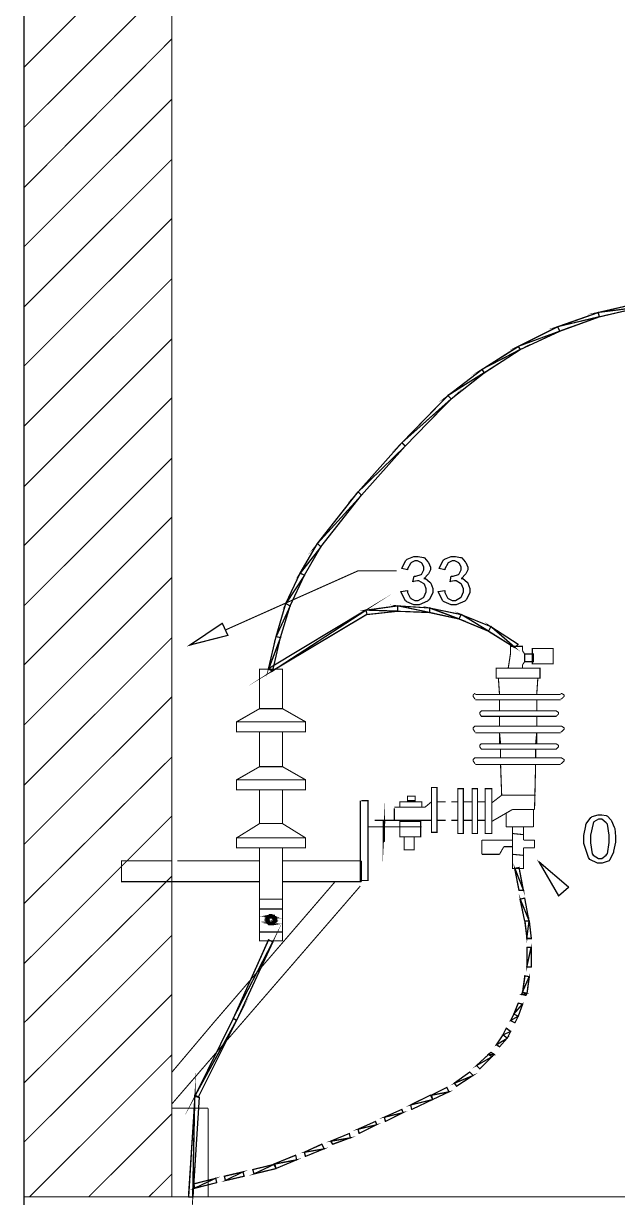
# Model space of a CAD drawing. Header units: metres. Extents: x -593 to 248, y 430 to 1024.
# Drawn here: x -287 to -264, y 898.74 to 944.21 of the extents above; entities that cross this region are included whole.
import ezdxf

# ---------------------------------------------------------------- set-up
doc = ezdxf.new("R2010")
doc.units = ezdxf.units.M
doc.header["$MEASUREMENT"] = 0
for name, color, linetype in [('C00-00-00-BLACK', 7, 'Continuous'), ('C00-7E-FF', 150, 'Continuous'), ('C00-FF-00', 3, 'Continuous'), ('CFF-00-00', 1, 'Continuous'), ('CFF-7E-00', 30, 'Continuous')]:
    doc.layers.add(name, color=color, linetype=linetype)

msp = doc.modelspace()

# ---------------------------------------------------------------- linework, layer by layer
at = {"layer": 'C00-00-00-BLACK', "const_width": 0.0423}
for points in [[(-286.981, 897.116), (-286.981, 967.479)], [(-281.255, 898.77), (-281.255, 967.479)], [(-286.981, 942.513), (-281.255, 948.236)], [(-286.981, 940.181), (-281.255, 945.905)], [(-286.981, 937.851), (-281.255, 943.617)], [(-286.981, 935.562), (-281.255, 941.285)], [(-286.981, 933.232), (-281.255, 938.952)], [(-286.981, 930.94), (-281.255, 936.664)], [(-286.981, 928.609), (-281.255, 934.332)], [(-286.981, 926.278), (-281.255, 932.002)], [(-286.981, 923.99), (-281.255, 929.713)], [(-286.981, 921.658), (-281.255, 927.381)], [(-286.981, 919.37), (-281.255, 925.093)], [(-286.981, 917.039), (-281.255, 922.759)], [(-286.981, 914.706), (-281.255, 920.429)], [(-268.15, 919.793), (-268.236, 919.244)], [(-267.685, 919.92), (-267.685, 920.09), (-268.15, 920.09), (-268.15, 919.793)], [(-267.598, 919.793), (-267.685, 919.92)], [(-268.15, 919.244), (-267.685, 919.244), (-267.685, 919.37)], [(-267.598, 919.497), (-267.685, 919.37)], [(-268.573, 918.224), (-268.616, 918.859)], [(-267.132, 918.224), (-267.089, 918.859)], [(-286.981, 912.417), (-281.255, 918.14)], [(-269.508, 918.267), (-269.53, 918.267), (-269.593, 918.205), (-269.593, 918.183), (-269.593, 918.151), (-269.53, 918.055), (-269.508, 918.055)], [(-266.201, 918.224), (-269.508, 918.224)], [(-269.508, 918.013), (-266.201, 918.013)], [(-268.573, 917.59), (-268.573, 918.013)], [(-267.132, 917.59), (-267.132, 918.013)], [(-266.201, 918.055), (-266.169, 918.055), (-266.071, 918.151), (-266.071, 918.183), (-266.071, 918.205), (-266.169, 918.267), (-266.201, 918.267)], [(-278.753, 917.165), (-277.864, 917.674)], [(-276.973, 917.674), (-276.081, 917.165)], [(-269.254, 917.59), (-269.276, 917.59), (-269.338, 917.527), (-269.338, 917.505), (-269.338, 917.473), (-269.276, 917.378), (-269.254, 917.378)], [(-266.413, 917.59), (-269.254, 917.59)], [(-266.413, 917.378), (-266.381, 917.378), (-266.286, 917.473), (-266.286, 917.505), (-266.286, 917.527), (-266.381, 917.59), (-266.413, 917.59)], [(-269.254, 917.378), (-266.413, 917.378)], [(-268.573, 916.996), (-268.573, 917.378)], [(-267.132, 916.996), (-267.132, 917.378)], [(-277.864, 916.782), (-277.864, 915.428), (-276.973, 915.428), (-276.973, 916.782)], [(-269.508, 916.996), (-269.53, 916.996), (-269.593, 916.934), (-269.593, 916.912), (-269.593, 916.88), (-269.53, 916.782), (-269.508, 916.782)], [(-266.201, 916.996), (-269.508, 916.996)], [(-269.508, 916.74), (-266.201, 916.74)], [(-268.573, 916.317), (-268.573, 916.74)], [(-268.532, 916.317), (-268.573, 916.74)], [(-267.175, 916.317), (-267.132, 916.74)], [(-267.132, 916.317), (-267.132, 916.74)], [(-266.201, 916.782), (-266.169, 916.782), (-266.071, 916.88), (-266.071, 916.912), (-266.071, 916.934), (-266.169, 916.996), (-266.201, 916.996)], [(-269.254, 916.317), (-269.276, 916.317), (-269.338, 916.255), (-269.338, 916.233), (-269.338, 916.201), (-269.276, 916.104), (-269.254, 916.104)], [(-266.413, 916.317), (-269.254, 916.317)], [(-269.254, 916.104), (-266.413, 916.104)], [(-268.532, 915.767), (-268.532, 916.104)], [(-267.175, 915.767), (-267.175, 916.104)], [(-266.413, 916.104), (-266.381, 916.104), (-266.286, 916.201), (-266.286, 916.233), (-266.286, 916.255), (-266.381, 916.317), (-266.413, 916.317)], [(-286.981, 910.128), (-281.255, 915.808)], [(-269.508, 915.767), (-269.53, 915.767), (-269.593, 915.704), (-269.593, 915.681), (-269.593, 915.65), (-269.53, 915.555), (-269.508, 915.555)], [(-266.201, 915.767), (-269.508, 915.767)], [(-266.201, 915.555), (-266.169, 915.555), (-266.071, 915.65), (-266.071, 915.681), (-266.071, 915.704), (-266.169, 915.767), (-266.201, 915.767)], [(-278.753, 914.919), (-277.864, 915.428)], [(-276.973, 915.428), (-276.081, 914.919)], [(-269.508, 915.512), (-266.201, 915.512)], [(-268.489, 914.324), (-268.532, 915.512)], [(-267.217, 913.774), (-267.175, 915.512)], [(-277.864, 914.536), (-277.864, 913.224), (-276.973, 913.224), (-276.973, 914.536)], [(-268.871, 914.028), (-268.489, 914.324)], [(-268.489, 914.324), (-267.175, 914.324)], [(-273.919, 914.113), (-273.665, 914.113), (-273.665, 911.019), (-273.962, 911.019), (-273.962, 914.113)], [(-272.645, 913.858), (-271.458, 913.858)], [(-271.458, 913.858), (-271.204, 914.071)], [(-270.992, 914.071), (-270.654, 914.071)], [(-270.439, 914.071), (-270.185, 914.071)], [(-269.973, 914.071), (-269.634, 914.071)], [(-269.423, 914.071), (-269.127, 914.071)], [(-286.981, 907.798), (-281.255, 913.521)], [(-272.645, 913.817), (-272.645, 913.351)], [(-268.871, 913.309), (-268.066, 913.774)], [(-268.32, 913.648), (-268.32, 913.096)], [(-268.066, 913.774), (-267.217, 913.774)], [(-267.259, 913.096), (-267.259, 913.774)], [(-278.753, 912.67), (-277.864, 913.224)], [(-276.973, 913.224), (-276.081, 912.67)], [(-271.584, 913.096), (-273.665, 913.096)], [(-271.204, 913.351), (-273.41, 913.351)], [(-273.07, 913.351), (-273.027, 913.351)], [(-270.992, 913.351), (-270.654, 913.351)], [(-270.439, 913.351), (-270.185, 913.351)], [(-269.973, 913.351), (-269.634, 913.351)], [(-269.423, 913.351), (-269.127, 913.351)], [(-268.32, 913.096), (-267.259, 913.096)], [(-267.643, 912.586), (-267.643, 913.096), (-268.066, 913.096), (-268.066, 911.485), (-267.643, 911.485), (-267.643, 912.29)], [(-273.07, 912.544), (-273.027, 912.544)], [(-269.254, 912.331), (-269.254, 912.586)], [(-269.254, 912.586), (-268.066, 912.586)], [(-268.066, 912.84), (-267.643, 912.797)], [(-267.643, 912.586), (-267.217, 912.586)], [(-267.217, 912.586), (-267.217, 912.29)], [(-277.864, 912.29), (-277.864, 908.686), (-276.973, 908.686), (-276.973, 912.29)], [(-269.254, 912.331), (-269.254, 912.035)], [(-269.254, 912.035), (-268.573, 912.035)], [(-268.573, 912.035), (-268.405, 912.331)], [(-268.405, 912.331), (-268.066, 912.331)], [(-268.066, 912.035), (-267.643, 911.994)], [(-267.217, 912.29), (-267.643, 912.29)], [(-281.255, 911.782), (-283.205, 911.782), (-283.205, 910.977), (-279.645, 910.977)], [(-277.864, 911.782), (-281.043, 911.782)], [(-276.973, 911.782), (-273.919, 911.782)], [(-273.919, 911.782), (-273.919, 910.977)], [(-286.981, 905.509), (-281.255, 911.189)], [(-274.937, 910.977), (-279.645, 905.509)], [(-279.645, 910.977), (-277.864, 910.977)], [(-273.962, 910.806), (-279.645, 904.235)], [(-273.962, 910.806), (-279.645, 904.235)], [(-276.973, 910.977), (-273.919, 910.977)], [(-277.864, 910.298), (-276.973, 910.298)], [(-277.864, 909.917), (-276.973, 909.917)], [(-286.981, 903.177), (-281.255, 908.9)], [(-277.864, 909.027), (-276.973, 909.027)], [(-286.981, 900.888), (-281.255, 906.61)], [(-279.645, 905.509), (-281.255, 903.6)], [(-286.769, 898.77), (-281.255, 904.278)], [(-279.645, 904.235), (-281.255, 902.371)], [(-279.645, 904.235), (-281.255, 902.371)], [(-281.255, 902.201), (-279.855, 902.201)], [(-279.855, 902.201), (-279.855, 898.77)], [(-284.479, 898.77), (-281.255, 901.989)], [(-282.147, 898.77), (-281.255, 899.659)], [(-286.981, 898.77), (-211.446, 898.77)], [(-279.855, 898.77), (-281.255, 898.77)]]:
    msp.add_lwpolyline(points, dxfattribs=at)
for points in [[(-267.259, 919.793), (-267.598, 919.793), (-267.598, 919.497), (-267.259, 919.497), (-267.259, 919.793)], [(-266.496, 919.412), (-267.302, 919.412), (-267.302, 920.004), (-266.496, 920.004), (-266.496, 919.412)], [(-276.973, 917.674), (-276.973, 919.201), (-277.864, 919.201), (-277.864, 917.674), (-276.973, 917.674)], [(-268.701, 918.859), (-267.005, 918.859), (-267.005, 919.244), (-268.701, 919.244), (-268.701, 918.859)], [(-278.753, 916.782), (-276.081, 916.782), (-276.081, 917.165), (-278.753, 917.165), (-278.753, 916.782)], [(-278.753, 914.919), (-278.753, 914.536), (-276.081, 914.536), (-276.081, 914.919), (-278.753, 914.919)], [(-270.992, 914.62), (-271.204, 914.62), (-271.204, 912.885), (-270.992, 912.885), (-270.992, 914.62)], [(-269.973, 914.579), (-270.185, 914.579), (-270.185, 912.84), (-269.973, 912.84), (-269.973, 914.579)], [(-269.423, 914.579), (-269.634, 914.579), (-269.634, 912.84), (-269.423, 912.84), (-269.423, 914.579)], [(-268.871, 914.579), (-269.127, 914.579), (-269.127, 912.84), (-268.871, 912.84), (-268.871, 914.579)], [(-273.027, 913.351), (-273.07, 912.544), (-273.027, 912.544), (-273.027, 913.351)], [(-272.434, 913.858), (-271.584, 913.858), (-271.584, 914.071), (-272.434, 914.071), (-272.434, 913.858)], [(-272.138, 914.113), (-271.839, 914.113), (-271.839, 914.283), (-272.138, 914.283), (-272.138, 914.113)], [(-273.07, 913.351), (-273.027, 913.351), (-273.07, 912.544), (-273.07, 913.351)], [(-271.627, 913.309), (-272.434, 913.309), (-272.434, 912.713), (-271.627, 912.713), (-271.627, 913.309)], [(-276.081, 912.67), (-278.753, 912.67), (-278.753, 912.29), (-276.081, 912.29), (-276.081, 912.67)], [(-271.881, 912.713), (-272.265, 912.713), (-272.265, 912.205), (-271.881, 912.205), (-271.881, 912.713)], [(-277.269, 909.62), (-277.565, 909.62), (-277.269, 909.578), (-277.269, 909.62)], [(-277.269, 909.409), (-277.565, 909.409), (-277.269, 909.366), (-277.269, 909.409)], [(-277.31, 909.366), (-277.565, 909.366), (-277.31, 909.323), (-277.31, 909.366)], [(-277.31, 909.662), (-277.522, 909.662), (-277.31, 909.62), (-277.31, 909.662)], [(-277.522, 909.535), (-277.607, 909.535), (-277.522, 909.493), (-277.522, 909.535)], [(-277.522, 909.493), (-277.607, 909.493), (-277.522, 909.451), (-277.522, 909.493)], [(-277.522, 909.451), (-277.607, 909.451), (-277.522, 909.409), (-277.522, 909.451)], [(-277.48, 909.578), (-277.607, 909.578), (-277.522, 909.535), (-277.48, 909.578)], [(-277.226, 909.493), (-277.226, 909.547), (-277.385, 909.705), (-277.437, 909.705), (-277.48, 909.705), (-277.607, 909.547), (-277.607, 909.493), (-277.607, 909.451), (-277.48, 909.323), (-277.437, 909.323), (-277.385, 909.323), (-277.226, 909.451), (-277.226, 909.493)], [(-277.607, 909.578), (-277.522, 909.535), (-277.607, 909.535), (-277.607, 909.578)], [(-277.565, 909.578), (-277.48, 909.578), (-277.607, 909.578), (-277.565, 909.578)], [(-277.607, 909.578), (-277.48, 909.578), (-277.437, 909.578), (-277.607, 909.578)], [(-277.48, 909.578), (-277.437, 909.578), (-277.607, 909.578), (-277.48, 909.578)], [(-277.607, 909.535), (-277.522, 909.493), (-277.607, 909.493), (-277.607, 909.535)], [(-277.607, 909.535), (-277.522, 909.535), (-277.48, 909.535), (-277.607, 909.535)], [(-277.522, 909.535), (-277.48, 909.535), (-277.607, 909.535), (-277.522, 909.535)], [(-277.522, 909.535), (-277.607, 909.535), (-277.522, 909.535)], [(-277.607, 909.535), (-277.522, 909.535), (-277.48, 909.535), (-277.607, 909.535)], [(-277.607, 909.535), (-277.522, 909.535), (-277.48, 909.535), (-277.607, 909.535)], [(-277.522, 909.535), (-277.48, 909.535), (-277.607, 909.535), (-277.522, 909.535)], [(-277.607, 909.493), (-277.522, 909.451), (-277.607, 909.451), (-277.607, 909.493)], [(-277.522, 909.493), (-277.607, 909.493), (-277.522, 909.493)], [(-277.607, 909.493), (-277.522, 909.493), (-277.48, 909.493), (-277.607, 909.493)], [(-277.607, 909.493), (-277.522, 909.493), (-277.48, 909.493), (-277.607, 909.493)], [(-277.522, 909.493), (-277.48, 909.493), (-277.607, 909.493), (-277.522, 909.493)], [(-277.522, 909.493), (-277.607, 909.493), (-277.522, 909.493)], [(-277.607, 909.493), (-277.522, 909.493), (-277.48, 909.493), (-277.607, 909.493)], [(-277.607, 909.451), (-277.522, 909.409), (-277.607, 909.409), (-277.607, 909.451)], [(-277.607, 909.451), (-277.522, 909.451), (-277.48, 909.451), (-277.607, 909.451)], [(-277.522, 909.451), (-277.48, 909.451), (-277.607, 909.451), (-277.522, 909.451)], [(-277.522, 909.451), (-277.607, 909.451), (-277.522, 909.451)], [(-277.607, 909.451), (-277.522, 909.451), (-277.48, 909.451), (-277.607, 909.451)], [(-277.48, 909.409), (-277.437, 909.409), (-277.607, 909.409), (-277.48, 909.409)], [(-277.48, 909.409), (-277.607, 909.409), (-277.522, 909.409), (-277.48, 909.409)], [(-277.48, 909.409), (-277.607, 909.409), (-277.48, 909.409)], [(-277.607, 909.409), (-277.48, 909.409), (-277.437, 909.409), (-277.607, 909.409)], [(-277.48, 909.409), (-277.437, 909.409), (-277.607, 909.409), (-277.48, 909.409)], [(-277.48, 909.409), (-277.607, 909.409), (-277.565, 909.409), (-277.48, 909.409)], [(-277.565, 909.366), (-277.31, 909.323), (-277.522, 909.323), (-277.565, 909.366)], [(-277.522, 909.662), (-277.31, 909.62), (-277.565, 909.62), (-277.522, 909.662)], [(-277.565, 909.62), (-277.269, 909.578), (-277.565, 909.578), (-277.565, 909.62)], [(-277.31, 909.62), (-277.565, 909.62), (-277.31, 909.62)], [(-277.565, 909.62), (-277.31, 909.62), (-277.269, 909.62), (-277.565, 909.62)], [(-277.269, 909.62), (-277.226, 909.62), (-277.565, 909.62), (-277.269, 909.62)], [(-277.269, 909.62), (-277.565, 909.62), (-277.31, 909.62), (-277.269, 909.62)], [(-277.565, 909.578), (-277.437, 909.578), (-277.396, 909.578), (-277.565, 909.578)], [(-277.437, 909.578), (-277.396, 909.578), (-277.565, 909.578), (-277.437, 909.578)], [(-277.565, 909.578), (-277.437, 909.578), (-277.396, 909.578), (-277.565, 909.578)], [(-277.437, 909.578), (-277.396, 909.578), (-277.565, 909.578), (-277.437, 909.578)], [(-277.48, 909.578), (-277.437, 909.578), (-277.565, 909.578), (-277.48, 909.578)], [(-277.48, 909.578), (-277.565, 909.578), (-277.437, 909.578), (-277.48, 909.578)], [(-277.48, 909.578), (-277.565, 909.578), (-277.48, 909.578)], [(-277.565, 909.409), (-277.269, 909.366), (-277.565, 909.366), (-277.565, 909.409)], [(-277.437, 909.409), (-277.396, 909.409), (-277.565, 909.409), (-277.437, 909.409)], [(-277.437, 909.409), (-277.565, 909.409), (-277.48, 909.409), (-277.437, 909.409)], [(-277.565, 909.409), (-277.437, 909.409), (-277.396, 909.409), (-277.565, 909.409)], [(-277.437, 909.409), (-277.396, 909.409), (-277.565, 909.409), (-277.437, 909.409)], [(-277.565, 909.409), (-277.437, 909.409), (-277.396, 909.409), (-277.565, 909.409)], [(-277.437, 909.409), (-277.396, 909.409), (-277.565, 909.409), (-277.437, 909.409)], [(-277.31, 909.366), (-277.565, 909.366), (-277.31, 909.366)], [(-277.565, 909.366), (-277.31, 909.366), (-277.269, 909.366), (-277.565, 909.366)], [(-277.31, 909.366), (-277.269, 909.366), (-277.565, 909.366), (-277.31, 909.366)], [(-277.31, 909.366), (-277.565, 909.366), (-277.269, 909.366), (-277.31, 909.366)], [(-277.522, 909.662), (-277.353, 909.662), (-277.48, 909.662), (-277.522, 909.662)], [(-277.31, 909.662), (-277.269, 909.662), (-277.522, 909.662), (-277.31, 909.662)], [(-277.31, 909.662), (-277.522, 909.662), (-277.353, 909.662), (-277.31, 909.662)], [(-277.31, 909.493), (-277.31, 909.524), (-277.405, 909.62), (-277.437, 909.62), (-277.459, 909.62), (-277.522, 909.524), (-277.522, 909.493), (-277.522, 909.472), (-277.459, 909.409), (-277.437, 909.409), (-277.405, 909.409), (-277.31, 909.472), (-277.31, 909.493)], [(-277.353, 909.323), (-277.31, 909.323), (-277.522, 909.323), (-277.353, 909.323)], [(-277.353, 909.323), (-277.522, 909.323), (-277.31, 909.323), (-277.353, 909.323)], [(-277.353, 909.323), (-277.522, 909.323), (-277.353, 909.323)], [(-277.522, 909.323), (-277.353, 909.323), (-277.48, 909.323), (-277.522, 909.323)], [(-277.437, 909.662), (-277.396, 909.662), (-277.48, 909.662), (-277.437, 909.662)], [(-277.353, 909.662), (-277.48, 909.662), (-277.353, 909.662)], [(-277.48, 909.662), (-277.353, 909.662), (-277.31, 909.662), (-277.48, 909.662)], [(-277.353, 909.662), (-277.31, 909.662), (-277.48, 909.662), (-277.353, 909.662)], [(-277.353, 909.662), (-277.48, 909.662), (-277.396, 909.662), (-277.353, 909.662)], [(-277.48, 909.662), (-277.353, 909.662), (-277.31, 909.662), (-277.48, 909.662)], [(-277.353, 909.323), (-277.48, 909.323), (-277.353, 909.323)], [(-277.48, 909.323), (-277.353, 909.323), (-277.31, 909.323), (-277.48, 909.323)], [(-277.48, 909.323), (-277.437, 909.323), (-277.396, 909.323), (-277.48, 909.323)], [(-277.396, 909.323), (-277.353, 909.323), (-277.48, 909.323), (-277.396, 909.323)], [(-277.396, 909.323), (-277.48, 909.323), (-277.353, 909.323), (-277.396, 909.323)], [(-277.48, 909.323), (-277.396, 909.323), (-277.353, 909.323), (-277.48, 909.323)], [(-277.437, 909.662), (-277.396, 909.662), (-277.396, 909.662), (-277.437, 909.662)], [(-277.437, 909.662), (-277.396, 909.662), (-277.353, 909.662), (-277.437, 909.662)], [(-277.269, 909.578), (-277.437, 909.578), (-277.269, 909.578)], [(-277.437, 909.578), (-277.269, 909.578), (-277.396, 909.578), (-277.437, 909.578)], [(-277.396, 909.409), (-277.269, 909.409), (-277.437, 909.409), (-277.396, 909.409)], [(-277.437, 909.323), (-277.396, 909.323), (-277.353, 909.323), (-277.437, 909.323)], [(-277.269, 909.451), (-277.353, 909.451), (-277.269, 909.409), (-277.269, 909.451)], [(-277.269, 909.578), (-277.353, 909.578), (-277.269, 909.535), (-277.269, 909.578)], [(-277.269, 909.578), (-277.396, 909.578), (-277.269, 909.578)], [(-277.396, 909.578), (-277.269, 909.578), (-277.226, 909.578), (-277.396, 909.578)], [(-277.396, 909.578), (-277.269, 909.578), (-277.226, 909.578), (-277.396, 909.578)], [(-277.269, 909.578), (-277.226, 909.578), (-277.396, 909.578), (-277.269, 909.578)], [(-277.269, 909.578), (-277.396, 909.578), (-277.269, 909.578)], [(-277.396, 909.578), (-277.269, 909.578), (-277.353, 909.578), (-277.396, 909.578)], [(-277.353, 909.409), (-277.269, 909.409), (-277.396, 909.409), (-277.353, 909.409)], [(-277.396, 909.409), (-277.269, 909.409), (-277.226, 909.409), (-277.396, 909.409)], [(-277.269, 909.409), (-277.226, 909.409), (-277.396, 909.409), (-277.269, 909.409)], [(-277.269, 909.409), (-277.396, 909.409), (-277.269, 909.409)], [(-277.396, 909.409), (-277.269, 909.409), (-277.226, 909.409), (-277.396, 909.409)], [(-277.269, 909.409), (-277.226, 909.409), (-277.396, 909.409), (-277.269, 909.409)], [(-277.269, 909.409), (-277.396, 909.409), (-277.269, 909.409)], [(-277.269, 909.409), (-277.396, 909.409), (-277.269, 909.409)], [(-277.226, 909.535), (-277.31, 909.535), (-277.226, 909.493), (-277.226, 909.535)], [(-277.226, 909.493), (-277.31, 909.493), (-277.226, 909.451), (-277.226, 909.493)], [(-277.353, 909.578), (-277.269, 909.535), (-277.353, 909.535), (-277.353, 909.578)], [(-277.353, 909.578), (-277.269, 909.578), (-277.226, 909.578), (-277.353, 909.578)], [(-277.269, 909.578), (-277.226, 909.578), (-277.353, 909.578), (-277.269, 909.578)], [(-277.269, 909.578), (-277.353, 909.578), (-277.269, 909.578)], [(-277.353, 909.578), (-277.269, 909.578), (-277.226, 909.578), (-277.353, 909.578)], [(-277.269, 909.535), (-277.353, 909.535), (-277.226, 909.535), (-277.269, 909.535)], [(-277.353, 909.535), (-277.226, 909.535), (-277.31, 909.535), (-277.353, 909.535)], [(-277.353, 909.451), (-277.269, 909.409), (-277.353, 909.409), (-277.353, 909.451)], [(-277.31, 909.451), (-277.269, 909.451), (-277.353, 909.451), (-277.31, 909.451)], [(-277.269, 909.409), (-277.353, 909.409), (-277.269, 909.409)], [(-277.353, 909.409), (-277.269, 909.409), (-277.226, 909.409), (-277.353, 909.409)], [(-277.353, 909.409), (-277.269, 909.409), (-277.226, 909.409), (-277.353, 909.409)], [(-277.269, 909.409), (-277.226, 909.409), (-277.353, 909.409), (-277.269, 909.409)], [(-277.269, 909.409), (-277.353, 909.409), (-277.269, 909.409)], [(-277.31, 909.535), (-277.226, 909.493), (-277.31, 909.493), (-277.31, 909.535)], [(-277.226, 909.535), (-277.31, 909.535), (-277.226, 909.535)], [(-277.31, 909.535), (-277.226, 909.535), (-277.183, 909.535), (-277.31, 909.535)], [(-277.31, 909.493), (-277.226, 909.451), (-277.31, 909.451), (-277.31, 909.493)], [(-277.31, 909.493), (-277.226, 909.493), (-277.183, 909.493), (-277.31, 909.493)], [(-277.226, 909.493), (-277.183, 909.493), (-277.31, 909.493), (-277.226, 909.493)], [(-277.31, 909.493), (-277.226, 909.493), (-277.183, 909.493), (-277.31, 909.493)], [(-277.226, 909.493), (-277.183, 909.493), (-277.31, 909.493), (-277.226, 909.493)], [(-277.226, 909.451), (-277.31, 909.451), (-277.226, 909.451)], [(-277.31, 909.451), (-277.226, 909.451), (-277.183, 909.451), (-277.31, 909.451)], [(-277.226, 909.451), (-277.31, 909.451), (-277.269, 909.451), (-277.226, 909.451)]]:
    msp.add_lwpolyline(points, close=True, dxfattribs=at)
at = {"layer": 'C00-00-00-BLACK'}
for points in [[(-273.07, 913.351), (-273.027, 913.351), (-273.07, 912.544), (-273.07, 913.351)], [(-273.027, 913.351), (-273.07, 912.544), (-273.027, 912.544), (-273.027, 913.351)], [(-277.565, 909.578), (-277.48, 909.578), (-277.607, 909.578), (-277.565, 909.578)], [(-277.607, 909.578), (-277.48, 909.578), (-277.437, 909.578), (-277.607, 909.578)], [(-277.48, 909.578), (-277.437, 909.578), (-277.607, 909.578), (-277.48, 909.578)], [(-277.48, 909.578), (-277.607, 909.578), (-277.522, 909.535), (-277.48, 909.578)], [(-277.607, 909.578), (-277.522, 909.535), (-277.607, 909.535), (-277.607, 909.578)], [(-277.607, 909.535), (-277.522, 909.535), (-277.48, 909.535), (-277.607, 909.535)], [(-277.522, 909.535), (-277.48, 909.535), (-277.607, 909.535), (-277.522, 909.535)], [(-277.522, 909.535), (-277.607, 909.535), (-277.522, 909.535)], [(-277.607, 909.535), (-277.522, 909.535), (-277.48, 909.535), (-277.607, 909.535)], [(-277.607, 909.535), (-277.522, 909.535), (-277.48, 909.535), (-277.607, 909.535)], [(-277.522, 909.535), (-277.48, 909.535), (-277.607, 909.535), (-277.522, 909.535)], [(-277.522, 909.535), (-277.607, 909.535), (-277.522, 909.493), (-277.522, 909.535)], [(-277.607, 909.535), (-277.522, 909.493), (-277.607, 909.493), (-277.607, 909.535)], [(-277.522, 909.493), (-277.607, 909.493), (-277.522, 909.493)], [(-277.607, 909.493), (-277.522, 909.493), (-277.48, 909.493), (-277.607, 909.493)], [(-277.607, 909.493), (-277.522, 909.493), (-277.48, 909.493), (-277.607, 909.493)], [(-277.522, 909.493), (-277.48, 909.493), (-277.607, 909.493), (-277.522, 909.493)], [(-277.522, 909.493), (-277.607, 909.493), (-277.522, 909.493)], [(-277.607, 909.493), (-277.522, 909.493), (-277.48, 909.493), (-277.607, 909.493)], [(-277.522, 909.493), (-277.607, 909.493), (-277.522, 909.451), (-277.522, 909.493)], [(-277.607, 909.493), (-277.522, 909.451), (-277.607, 909.451), (-277.607, 909.493)], [(-277.607, 909.451), (-277.522, 909.451), (-277.48, 909.451), (-277.607, 909.451)], [(-277.522, 909.451), (-277.48, 909.451), (-277.607, 909.451), (-277.522, 909.451)], [(-277.522, 909.451), (-277.607, 909.451), (-277.522, 909.451)], [(-277.607, 909.451), (-277.522, 909.451), (-277.48, 909.451), (-277.607, 909.451)], [(-277.522, 909.451), (-277.607, 909.451), (-277.522, 909.409), (-277.522, 909.451)], [(-277.607, 909.451), (-277.522, 909.409), (-277.607, 909.409), (-277.607, 909.451)], [(-277.48, 909.409), (-277.437, 909.409), (-277.607, 909.409), (-277.48, 909.409)], [(-277.48, 909.409), (-277.607, 909.409), (-277.522, 909.409), (-277.48, 909.409)], [(-277.48, 909.409), (-277.607, 909.409), (-277.48, 909.409)], [(-277.607, 909.409), (-277.48, 909.409), (-277.437, 909.409), (-277.607, 909.409)], [(-277.48, 909.409), (-277.437, 909.409), (-277.607, 909.409), (-277.48, 909.409)], [(-277.48, 909.409), (-277.607, 909.409), (-277.565, 909.409), (-277.48, 909.409)], [(-277.522, 909.662), (-277.31, 909.62), (-277.565, 909.62), (-277.522, 909.662)], [(-277.31, 909.62), (-277.565, 909.62), (-277.31, 909.62)], [(-277.565, 909.62), (-277.31, 909.62), (-277.269, 909.62), (-277.565, 909.62)], [(-277.269, 909.62), (-277.226, 909.62), (-277.565, 909.62), (-277.269, 909.62)], [(-277.269, 909.62), (-277.565, 909.62), (-277.31, 909.62), (-277.269, 909.62)], [(-277.269, 909.62), (-277.565, 909.62), (-277.269, 909.578), (-277.269, 909.62)], [(-277.565, 909.62), (-277.269, 909.578), (-277.565, 909.578), (-277.565, 909.62)], [(-277.565, 909.578), (-277.437, 909.578), (-277.396, 909.578), (-277.565, 909.578)], [(-277.437, 909.578), (-277.396, 909.578), (-277.565, 909.578), (-277.437, 909.578)], [(-277.565, 909.578), (-277.437, 909.578), (-277.396, 909.578), (-277.565, 909.578)], [(-277.437, 909.578), (-277.396, 909.578), (-277.565, 909.578), (-277.437, 909.578)], [(-277.48, 909.578), (-277.437, 909.578), (-277.565, 909.578), (-277.48, 909.578)], [(-277.48, 909.578), (-277.565, 909.578), (-277.437, 909.578), (-277.48, 909.578)], [(-277.48, 909.578), (-277.565, 909.578), (-277.48, 909.578)], [(-277.437, 909.409), (-277.396, 909.409), (-277.565, 909.409), (-277.437, 909.409)], [(-277.437, 909.409), (-277.565, 909.409), (-277.48, 909.409), (-277.437, 909.409)], [(-277.565, 909.409), (-277.437, 909.409), (-277.396, 909.409), (-277.565, 909.409)], [(-277.437, 909.409), (-277.396, 909.409), (-277.565, 909.409), (-277.437, 909.409)], [(-277.565, 909.409), (-277.437, 909.409), (-277.396, 909.409), (-277.565, 909.409)], [(-277.437, 909.409), (-277.396, 909.409), (-277.565, 909.409), (-277.437, 909.409)], [(-277.269, 909.409), (-277.565, 909.409), (-277.269, 909.366), (-277.269, 909.409)], [(-277.565, 909.409), (-277.269, 909.366), (-277.565, 909.366), (-277.565, 909.409)], [(-277.31, 909.366), (-277.565, 909.366), (-277.31, 909.366)], [(-277.565, 909.366), (-277.31, 909.366), (-277.269, 909.366), (-277.565, 909.366)], [(-277.31, 909.366), (-277.269, 909.366), (-277.565, 909.366), (-277.31, 909.366)], [(-277.31, 909.366), (-277.565, 909.366), (-277.269, 909.366), (-277.31, 909.366)], [(-277.31, 909.366), (-277.565, 909.366), (-277.31, 909.323), (-277.31, 909.366)], [(-277.565, 909.366), (-277.31, 909.323), (-277.522, 909.323), (-277.565, 909.366)], [(-277.522, 909.662), (-277.353, 909.662), (-277.48, 909.662), (-277.522, 909.662)], [(-277.31, 909.662), (-277.269, 909.662), (-277.522, 909.662), (-277.31, 909.662)], [(-277.31, 909.662), (-277.522, 909.662), (-277.353, 909.662), (-277.31, 909.662)], [(-277.31, 909.662), (-277.522, 909.662), (-277.31, 909.62), (-277.31, 909.662)], [(-277.353, 909.323), (-277.31, 909.323), (-277.522, 909.323), (-277.353, 909.323)], [(-277.353, 909.323), (-277.522, 909.323), (-277.31, 909.323), (-277.353, 909.323)], [(-277.353, 909.323), (-277.522, 909.323), (-277.353, 909.323)], [(-277.522, 909.323), (-277.353, 909.323), (-277.48, 909.323), (-277.522, 909.323)], [(-277.437, 909.662), (-277.396, 909.662), (-277.48, 909.662), (-277.437, 909.662)], [(-277.353, 909.662), (-277.48, 909.662), (-277.353, 909.662)], [(-277.48, 909.662), (-277.353, 909.662), (-277.31, 909.662), (-277.48, 909.662)], [(-277.353, 909.662), (-277.31, 909.662), (-277.48, 909.662), (-277.353, 909.662)], [(-277.353, 909.662), (-277.48, 909.662), (-277.396, 909.662), (-277.353, 909.662)], [(-277.48, 909.662), (-277.353, 909.662), (-277.31, 909.662), (-277.48, 909.662)], [(-277.353, 909.323), (-277.48, 909.323), (-277.353, 909.323)], [(-277.48, 909.323), (-277.353, 909.323), (-277.31, 909.323), (-277.48, 909.323)], [(-277.48, 909.323), (-277.437, 909.323), (-277.396, 909.323), (-277.48, 909.323)], [(-277.396, 909.323), (-277.353, 909.323), (-277.48, 909.323), (-277.396, 909.323)], [(-277.396, 909.323), (-277.48, 909.323), (-277.353, 909.323), (-277.396, 909.323)], [(-277.48, 909.323), (-277.396, 909.323), (-277.353, 909.323), (-277.48, 909.323)], [(-277.437, 909.662), (-277.396, 909.662), (-277.396, 909.662), (-277.437, 909.662)], [(-277.437, 909.662), (-277.396, 909.662), (-277.353, 909.662), (-277.437, 909.662)], [(-277.269, 909.578), (-277.437, 909.578), (-277.269, 909.578)], [(-277.437, 909.578), (-277.269, 909.578), (-277.396, 909.578), (-277.437, 909.578)], [(-277.396, 909.409), (-277.269, 909.409), (-277.437, 909.409), (-277.396, 909.409)], [(-277.437, 909.323), (-277.396, 909.323), (-277.353, 909.323), (-277.437, 909.323)], [(-277.269, 909.578), (-277.396, 909.578), (-277.269, 909.578)], [(-277.396, 909.578), (-277.269, 909.578), (-277.226, 909.578), (-277.396, 909.578)], [(-277.396, 909.578), (-277.269, 909.578), (-277.226, 909.578), (-277.396, 909.578)], [(-277.269, 909.578), (-277.226, 909.578), (-277.396, 909.578), (-277.269, 909.578)], [(-277.269, 909.578), (-277.396, 909.578), (-277.269, 909.578)], [(-277.396, 909.578), (-277.269, 909.578), (-277.353, 909.578), (-277.396, 909.578)], [(-277.353, 909.409), (-277.269, 909.409), (-277.396, 909.409), (-277.353, 909.409)], [(-277.396, 909.409), (-277.269, 909.409), (-277.226, 909.409), (-277.396, 909.409)], [(-277.269, 909.409), (-277.226, 909.409), (-277.396, 909.409), (-277.269, 909.409)], [(-277.269, 909.409), (-277.396, 909.409), (-277.269, 909.409)], [(-277.396, 909.409), (-277.269, 909.409), (-277.226, 909.409), (-277.396, 909.409)], [(-277.269, 909.409), (-277.226, 909.409), (-277.396, 909.409), (-277.269, 909.409)], [(-277.269, 909.409), (-277.396, 909.409), (-277.269, 909.409)], [(-277.269, 909.409), (-277.396, 909.409), (-277.269, 909.409)], [(-277.353, 909.578), (-277.269, 909.578), (-277.226, 909.578), (-277.353, 909.578)], [(-277.269, 909.578), (-277.226, 909.578), (-277.353, 909.578), (-277.269, 909.578)], [(-277.269, 909.578), (-277.353, 909.578), (-277.269, 909.578)], [(-277.353, 909.578), (-277.269, 909.578), (-277.226, 909.578), (-277.353, 909.578)], [(-277.269, 909.578), (-277.353, 909.578), (-277.269, 909.535), (-277.269, 909.578)], [(-277.353, 909.578), (-277.269, 909.535), (-277.353, 909.535), (-277.353, 909.578)], [(-277.269, 909.535), (-277.353, 909.535), (-277.226, 909.535), (-277.269, 909.535)], [(-277.353, 909.535), (-277.226, 909.535), (-277.31, 909.535), (-277.353, 909.535)], [(-277.31, 909.451), (-277.269, 909.451), (-277.353, 909.451), (-277.31, 909.451)], [(-277.269, 909.451), (-277.353, 909.451), (-277.269, 909.409), (-277.269, 909.451)], [(-277.353, 909.451), (-277.269, 909.409), (-277.353, 909.409), (-277.353, 909.451)], [(-277.269, 909.409), (-277.353, 909.409), (-277.269, 909.409)], [(-277.353, 909.409), (-277.269, 909.409), (-277.226, 909.409), (-277.353, 909.409)], [(-277.353, 909.409), (-277.269, 909.409), (-277.226, 909.409), (-277.353, 909.409)], [(-277.269, 909.409), (-277.226, 909.409), (-277.353, 909.409), (-277.269, 909.409)], [(-277.269, 909.409), (-277.353, 909.409), (-277.269, 909.409)], [(-277.226, 909.535), (-277.31, 909.535), (-277.226, 909.535)], [(-277.31, 909.535), (-277.226, 909.535), (-277.183, 909.535), (-277.31, 909.535)], [(-277.226, 909.535), (-277.31, 909.535), (-277.226, 909.493), (-277.226, 909.535)], [(-277.31, 909.535), (-277.226, 909.493), (-277.31, 909.493), (-277.31, 909.535)], [(-277.31, 909.493), (-277.226, 909.493), (-277.183, 909.493), (-277.31, 909.493)], [(-277.226, 909.493), (-277.183, 909.493), (-277.31, 909.493), (-277.226, 909.493)], [(-277.31, 909.493), (-277.226, 909.493), (-277.183, 909.493), (-277.31, 909.493)], [(-277.226, 909.493), (-277.183, 909.493), (-277.31, 909.493), (-277.226, 909.493)], [(-277.226, 909.493), (-277.31, 909.493), (-277.226, 909.451), (-277.226, 909.493)], [(-277.31, 909.493), (-277.226, 909.451), (-277.31, 909.451), (-277.31, 909.493)], [(-277.226, 909.451), (-277.31, 909.451), (-277.226, 909.451)], [(-277.31, 909.451), (-277.226, 909.451), (-277.183, 909.451), (-277.31, 909.451)], [(-277.226, 909.451), (-277.31, 909.451), (-277.269, 909.451), (-277.226, 909.451)]]:
    msp.add_lwpolyline(points, close=True, dxfattribs=at)
at = {"layer": 'C00-7E-FF', "const_width": 0.0423}
msp.add_lwpolyline([(-279.179, 920.725), (-274.046, 923.015), (-272.561, 923.015)], dxfattribs=at)
for points in [[(-279.091, 920.513), (-280.579, 920.132), (-279.305, 920.981), (-279.091, 920.513)], [(-265.901, 910.763), (-267.048, 911.739), (-266.286, 910.424), (-265.901, 910.763)]]:
    msp.add_lwpolyline(points, close=True, dxfattribs=at)
at = {"layer": 'C00-7E-FF'}
for points in [[(-279.091, 920.513), (-280.579, 920.132), (-279.305, 920.981), (-279.091, 920.513)], [(-265.901, 910.763), (-267.048, 911.739), (-266.286, 910.424), (-265.901, 910.763)]]:
    msp.add_lwpolyline(points, close=True, dxfattribs=at)
at = {"layer": 'C00-FF-00', "const_width": 0.0423}
for points in [[(-267.981, 911.485), (-267.643, 910.636), (-267.813, 910.636), (-267.981, 911.485)], [(-267.813, 911.528), (-267.981, 911.485), (-267.643, 910.636), (-267.813, 911.528)], [(-267.767, 910.298), (-267.428, 909.448), (-267.598, 909.448), (-267.767, 910.298)], [(-267.598, 910.34), (-267.767, 910.298), (-267.428, 909.448), (-267.598, 910.34)], [(-267.514, 908.77), (-267.428, 909.451), (-267.598, 909.451), (-267.514, 908.77)], [(-267.344, 908.77), (-267.514, 908.77), (-267.428, 909.451), (-267.344, 908.77)], [(-267.344, 907.669), (-267.514, 907.669), (-267.344, 908.431), (-267.344, 907.669)], [(-267.514, 907.669), (-267.344, 908.431), (-267.514, 908.431), (-267.514, 907.669)], [(-267.685, 906.694), (-267.428, 907.289), (-267.598, 907.332), (-267.685, 906.694)], [(-267.514, 906.651), (-267.685, 906.694), (-267.428, 907.289), (-267.514, 906.651)], [(-267.555, 906.567), (-267.727, 906.61), (-267.514, 906.651), (-267.555, 906.567)], [(-267.727, 906.61), (-267.514, 906.651), (-267.685, 906.694), (-267.727, 906.61)], [(-268.024, 905.848), (-267.685, 906.228), (-267.854, 906.271), (-268.024, 905.848)], [(-267.854, 905.762), (-268.024, 905.848), (-267.685, 906.228), (-267.854, 905.762)], [(-268.15, 905.593), (-267.854, 905.762), (-268.024, 905.848), (-268.15, 905.593)], [(-267.981, 905.509), (-268.15, 905.593), (-267.854, 905.762), (-267.981, 905.509)], [(-268.447, 905.043), (-268.15, 905.17), (-268.32, 905.297), (-268.447, 905.043)], [(-268.277, 904.916), (-268.447, 905.043), (-268.15, 905.17), (-268.277, 904.916)], [(-268.701, 904.658), (-268.277, 904.916), (-268.447, 905.043), (-268.701, 904.658)], [(-268.573, 904.575), (-268.701, 904.658), (-268.277, 904.916), (-268.573, 904.575)], [(-269.466, 903.855), (-268.871, 904.194), (-268.998, 904.278), (-269.466, 903.855)], [(-268.998, 904.278), (-268.786, 904.278), (-268.912, 904.362), (-268.998, 904.278)], [(-269.338, 903.728), (-269.466, 903.855), (-268.871, 904.194), (-269.338, 903.728)], [(-268.871, 904.194), (-268.998, 904.278), (-268.786, 904.278), (-268.871, 904.194)], [(-270.312, 903.177), (-269.593, 903.473), (-269.72, 903.6), (-270.312, 903.177)], [(-270.227, 903.051), (-270.312, 903.177), (-269.593, 903.473), (-270.227, 903.051)], [(-271.204, 902.711), (-270.526, 902.84), (-270.611, 903.007), (-271.204, 902.711)], [(-272.011, 902.328), (-271.161, 902.54), (-271.247, 902.711), (-272.011, 902.328)], [(-271.969, 902.159), (-272.011, 902.328), (-271.161, 902.54), (-271.969, 902.159)], [(-271.161, 902.54), (-271.204, 902.711), (-270.526, 902.84), (-271.161, 902.54)], [(-273.027, 901.862), (-272.305, 902.032), (-272.349, 902.159), (-273.027, 901.862)], [(-272.984, 901.693), (-273.027, 901.862), (-272.305, 902.032), (-272.984, 901.693)], [(-274.046, 901.397), (-273.323, 901.566), (-273.369, 901.693), (-274.046, 901.397)], [(-274.003, 901.227), (-274.046, 901.397), (-273.323, 901.566), (-274.003, 901.227)], [(-275.107, 900.931), (-274.342, 901.058), (-274.385, 901.227), (-275.107, 900.931)], [(-276.122, 900.505), (-275.36, 900.632), (-275.446, 900.804), (-276.122, 900.505)], [(-276.081, 900.336), (-276.122, 900.505), (-275.36, 900.632), (-276.081, 900.336)], [(-275.022, 900.804), (-275.107, 900.931), (-274.342, 901.058), (-275.022, 900.804)], [(-277.31, 900.039), (-276.421, 900.209), (-276.464, 900.378), (-277.31, 900.039)], [(-277.226, 899.87), (-277.31, 900.039), (-276.421, 900.209), (-277.226, 899.87)], [(-278.457, 899.574), (-278.498, 899.743), (-279.179, 899.404), (-278.457, 899.574)], [(-278.498, 899.743), (-279.179, 899.404), (-279.222, 899.574), (-278.498, 899.743)], [(-277.226, 899.87), (-277.269, 900.039), (-278.075, 899.659), (-277.226, 899.87)], [(-277.269, 900.039), (-278.075, 899.659), (-278.118, 899.829), (-277.269, 900.039)], [(-279.518, 899.32), (-279.559, 899.49), (-280.367, 899.108), (-279.518, 899.32)], [(-279.559, 899.49), (-280.367, 899.108), (-280.409, 899.277), (-279.559, 899.49)]]:
    msp.add_lwpolyline(points, close=True, dxfattribs=at)
at = {"layer": 'C00-FF-00'}
for points in [[(-267.813, 911.528), (-267.981, 911.485), (-267.643, 910.636), (-267.813, 911.528)], [(-267.981, 911.485), (-267.643, 910.636), (-267.813, 910.636), (-267.981, 911.485)], [(-267.598, 910.34), (-267.767, 910.298), (-267.428, 909.448), (-267.598, 910.34)], [(-267.767, 910.298), (-267.428, 909.448), (-267.598, 909.448), (-267.767, 910.298)], [(-267.514, 908.77), (-267.428, 909.451), (-267.598, 909.451), (-267.514, 908.77)], [(-267.344, 908.77), (-267.514, 908.77), (-267.428, 909.451), (-267.344, 908.77)], [(-267.344, 907.669), (-267.514, 907.669), (-267.344, 908.431), (-267.344, 907.669)], [(-267.514, 907.669), (-267.344, 908.431), (-267.514, 908.431), (-267.514, 907.669)], [(-267.685, 906.694), (-267.428, 907.289), (-267.598, 907.332), (-267.685, 906.694)], [(-267.514, 906.651), (-267.685, 906.694), (-267.428, 907.289), (-267.514, 906.651)], [(-267.727, 906.61), (-267.514, 906.651), (-267.685, 906.694), (-267.727, 906.61)], [(-267.555, 906.567), (-267.727, 906.61), (-267.514, 906.651), (-267.555, 906.567)], [(-268.024, 905.848), (-267.685, 906.228), (-267.854, 906.271), (-268.024, 905.848)], [(-267.854, 905.762), (-268.024, 905.848), (-267.685, 906.228), (-267.854, 905.762)], [(-268.15, 905.593), (-267.854, 905.762), (-268.024, 905.848), (-268.15, 905.593)], [(-267.981, 905.509), (-268.15, 905.593), (-267.854, 905.762), (-267.981, 905.509)], [(-268.447, 905.043), (-268.15, 905.17), (-268.32, 905.297), (-268.447, 905.043)], [(-268.701, 904.658), (-268.277, 904.916), (-268.447, 905.043), (-268.701, 904.658)], [(-268.573, 904.575), (-268.701, 904.658), (-268.277, 904.916), (-268.573, 904.575)], [(-268.277, 904.916), (-268.447, 905.043), (-268.15, 905.17), (-268.277, 904.916)], [(-268.998, 904.278), (-268.786, 904.278), (-268.912, 904.362), (-268.998, 904.278)], [(-269.466, 903.855), (-268.871, 904.194), (-268.998, 904.278), (-269.466, 903.855)], [(-269.338, 903.728), (-269.466, 903.855), (-268.871, 904.194), (-269.338, 903.728)], [(-268.871, 904.194), (-268.998, 904.278), (-268.786, 904.278), (-268.871, 904.194)], [(-270.312, 903.177), (-269.593, 903.473), (-269.72, 903.6), (-270.312, 903.177)], [(-270.227, 903.051), (-270.312, 903.177), (-269.593, 903.473), (-270.227, 903.051)], [(-271.204, 902.711), (-270.526, 902.84), (-270.611, 903.007), (-271.204, 902.711)], [(-272.011, 902.328), (-271.161, 902.54), (-271.247, 902.711), (-272.011, 902.328)], [(-271.969, 902.159), (-272.011, 902.328), (-271.161, 902.54), (-271.969, 902.159)], [(-271.161, 902.54), (-271.204, 902.711), (-270.526, 902.84), (-271.161, 902.54)], [(-273.027, 901.862), (-272.305, 902.032), (-272.349, 902.159), (-273.027, 901.862)], [(-272.984, 901.693), (-273.027, 901.862), (-272.305, 902.032), (-272.984, 901.693)], [(-274.046, 901.397), (-273.323, 901.566), (-273.369, 901.693), (-274.046, 901.397)], [(-275.107, 900.931), (-274.342, 901.058), (-274.385, 901.227), (-275.107, 900.931)], [(-274.003, 901.227), (-274.046, 901.397), (-273.323, 901.566), (-274.003, 901.227)], [(-276.122, 900.505), (-275.36, 900.632), (-275.446, 900.804), (-276.122, 900.505)], [(-275.022, 900.804), (-275.107, 900.931), (-274.342, 901.058), (-275.022, 900.804)], [(-277.31, 900.039), (-276.421, 900.209), (-276.464, 900.378), (-277.31, 900.039)], [(-276.081, 900.336), (-276.122, 900.505), (-275.36, 900.632), (-276.081, 900.336)], [(-277.269, 900.039), (-278.075, 899.659), (-278.118, 899.829), (-277.269, 900.039)], [(-277.226, 899.87), (-277.269, 900.039), (-278.075, 899.659), (-277.226, 899.87)], [(-277.226, 899.87), (-277.31, 900.039), (-276.421, 900.209), (-277.226, 899.87)], [(-279.559, 899.49), (-280.367, 899.108), (-280.409, 899.277), (-279.559, 899.49)], [(-279.518, 899.32), (-279.559, 899.49), (-280.367, 899.108), (-279.518, 899.32)], [(-278.498, 899.743), (-279.179, 899.404), (-279.222, 899.574), (-278.498, 899.743)], [(-278.457, 899.574), (-278.498, 899.743), (-279.179, 899.404), (-278.457, 899.574)]]:
    msp.add_lwpolyline(points, close=True, dxfattribs=at)
at = {"layer": 'C00-FF-00', "const_width": 0.0423}
for points in [[(-267.428, 909.451), (-267.598, 909.451)], [(-280.364, 899.108), (-280.407, 899.277)]]:
    msp.add_lwpolyline(points, dxfattribs=at)
at = {"layer": 'CFF-00-00', "const_width": 0.0423}
for points in [[(-263.102, 933.4), (-263.06, 933.232), (-264.759, 933.017), (-263.102, 933.4)], [(-264.759, 933.017), (-264.714, 932.848), (-266.327, 932.467), (-264.759, 933.017)], [(-264.714, 932.848), (-266.327, 932.467), (-266.243, 932.298), (-264.714, 932.848)], [(-263.06, 933.232), (-264.759, 933.017), (-264.714, 932.848), (-263.06, 933.232)], [(-266.327, 932.467), (-266.243, 932.298), (-267.854, 931.705), (-266.327, 932.467)], [(-266.243, 932.298), (-267.854, 931.705), (-267.77, 931.579), (-266.243, 932.298)], [(-267.854, 931.705), (-267.77, 931.579), (-269.254, 930.814), (-267.854, 931.705)], [(-267.77, 931.579), (-269.254, 930.814), (-269.169, 930.687), (-267.77, 931.579)], [(-269.254, 930.814), (-269.169, 930.687), (-270.569, 929.797), (-269.254, 930.814)], [(-269.169, 930.687), (-270.569, 929.797), (-270.439, 929.67), (-269.169, 930.687)], [(-270.569, 929.797), (-270.439, 929.67), (-272.349, 927.975), (-270.569, 929.797)], [(-270.439, 929.67), (-272.349, 927.975), (-272.222, 927.847), (-270.439, 929.67)], [(-272.349, 927.975), (-272.222, 927.847), (-274.046, 926.066), (-272.349, 927.975)], [(-272.222, 927.847), (-274.046, 926.066), (-273.919, 925.939), (-272.222, 927.847)], [(-273.919, 925.939), (-275.615, 924.074), (-275.487, 923.947), (-273.919, 925.939)], [(-274.046, 926.066), (-273.919, 925.939), (-275.615, 924.074), (-274.046, 926.066)], [(-275.615, 924.074), (-275.487, 923.947), (-276.295, 922.928), (-275.615, 924.074)], [(-275.487, 923.947), (-276.295, 922.928), (-276.122, 922.845), (-275.487, 923.947)], [(-276.295, 922.928), (-276.122, 922.845), (-276.844, 921.743), (-276.295, 922.928)], [(-276.122, 922.845), (-276.844, 921.743), (-276.676, 921.658), (-276.122, 922.845)], [(-277.48, 919.244), (-277.396, 919.116), (-273.749, 921.49), (-277.48, 919.244)], [(-276.844, 921.743), (-276.676, 921.658), (-277.226, 920.47), (-276.844, 921.743)], [(-276.676, 921.658), (-277.226, 920.47), (-277.057, 920.429), (-276.676, 921.658)], [(-272.519, 921.658), (-272.519, 921.447), (-273.749, 921.49), (-272.519, 921.658)], [(-271.288, 921.574), (-271.288, 921.404), (-272.519, 921.658), (-271.288, 921.574)], [(-271.288, 921.404), (-272.519, 921.658), (-272.519, 921.447), (-271.288, 921.404)], [(-270.059, 921.321), (-270.143, 921.151), (-271.288, 921.574), (-270.059, 921.321)], [(-270.143, 921.151), (-271.288, 921.574), (-271.288, 921.404), (-270.143, 921.151)], [(-277.396, 919.116), (-273.749, 921.49), (-273.707, 921.321), (-277.396, 919.116)], [(-272.519, 921.447), (-273.749, 921.49), (-273.707, 921.321), (-272.519, 921.447)], [(-268.912, 920.852), (-268.998, 920.682), (-270.059, 921.321), (-268.912, 920.852)], [(-268.998, 920.682), (-270.059, 921.321), (-270.143, 921.151), (-268.998, 920.682)], [(-277.057, 920.429), (-277.522, 919.201), (-277.353, 919.158), (-277.057, 920.429)], [(-267.854, 920.174), (-267.981, 920.047), (-268.912, 920.852), (-267.854, 920.174)], [(-267.981, 920.047), (-268.912, 920.852), (-268.998, 920.682), (-267.981, 920.047)], [(-277.226, 920.47), (-277.057, 920.429), (-277.522, 919.201), (-277.226, 920.47)], [(-278.753, 905.593), (-278.88, 905.678), (-277.353, 908.644), (-278.753, 905.593)], [(-278.88, 905.678), (-277.353, 908.644), (-277.522, 908.728), (-278.88, 905.678)], [(-280.237, 902.625), (-280.364, 902.667), (-278.753, 905.593), (-280.237, 902.625)], [(-280.364, 902.667), (-278.753, 905.593), (-278.88, 905.678), (-280.364, 902.667)], [(-280.62, 898.77), (-280.448, 898.77), (-280.364, 902.711), (-280.62, 898.77)], [(-280.448, 898.77), (-280.364, 902.711), (-280.195, 902.625), (-280.448, 898.77)]]:
    msp.add_lwpolyline(points, close=True, dxfattribs=at)
at = {"layer": 'CFF-00-00'}
for points in [[(-263.102, 933.4), (-263.06, 933.232), (-264.759, 933.017), (-263.102, 933.4)], [(-264.759, 933.017), (-264.714, 932.848), (-266.327, 932.467), (-264.759, 933.017)], [(-263.06, 933.232), (-264.759, 933.017), (-264.714, 932.848), (-263.06, 933.232)], [(-264.714, 932.848), (-266.327, 932.467), (-266.243, 932.298), (-264.714, 932.848)], [(-266.327, 932.467), (-266.243, 932.298), (-267.854, 931.705), (-266.327, 932.467)], [(-266.243, 932.298), (-267.854, 931.705), (-267.77, 931.579), (-266.243, 932.298)], [(-267.854, 931.705), (-267.77, 931.579), (-269.254, 930.814), (-267.854, 931.705)], [(-267.77, 931.579), (-269.254, 930.814), (-269.169, 930.687), (-267.77, 931.579)], [(-269.254, 930.814), (-269.169, 930.687), (-270.569, 929.797), (-269.254, 930.814)], [(-269.169, 930.687), (-270.569, 929.797), (-270.439, 929.67), (-269.169, 930.687)], [(-270.569, 929.797), (-270.439, 929.67), (-272.349, 927.975), (-270.569, 929.797)], [(-270.439, 929.67), (-272.349, 927.975), (-272.222, 927.847), (-270.439, 929.67)], [(-272.349, 927.975), (-272.222, 927.847), (-274.046, 926.066), (-272.349, 927.975)], [(-272.222, 927.847), (-274.046, 926.066), (-273.919, 925.939), (-272.222, 927.847)], [(-274.046, 926.066), (-273.919, 925.939), (-275.615, 924.074), (-274.046, 926.066)], [(-273.919, 925.939), (-275.615, 924.074), (-275.487, 923.947), (-273.919, 925.939)], [(-275.615, 924.074), (-275.487, 923.947), (-276.295, 922.928), (-275.615, 924.074)], [(-275.487, 923.947), (-276.295, 922.928), (-276.122, 922.845), (-275.487, 923.947)], [(-276.295, 922.928), (-276.122, 922.845), (-276.844, 921.743), (-276.295, 922.928)], [(-276.122, 922.845), (-276.844, 921.743), (-276.676, 921.658), (-276.122, 922.845)], [(-276.844, 921.743), (-276.676, 921.658), (-277.226, 920.47), (-276.844, 921.743)], [(-276.676, 921.658), (-277.226, 920.47), (-277.057, 920.429), (-276.676, 921.658)], [(-272.519, 921.658), (-272.519, 921.447), (-273.749, 921.49), (-272.519, 921.658)], [(-271.288, 921.574), (-271.288, 921.404), (-272.519, 921.658), (-271.288, 921.574)], [(-271.288, 921.404), (-272.519, 921.658), (-272.519, 921.447), (-271.288, 921.404)], [(-277.48, 919.244), (-277.396, 919.116), (-273.749, 921.49), (-277.48, 919.244)], [(-277.396, 919.116), (-273.749, 921.49), (-273.707, 921.321), (-277.396, 919.116)], [(-272.519, 921.447), (-273.749, 921.49), (-273.707, 921.321), (-272.519, 921.447)], [(-270.059, 921.321), (-270.143, 921.151), (-271.288, 921.574), (-270.059, 921.321)], [(-270.143, 921.151), (-271.288, 921.574), (-271.288, 921.404), (-270.143, 921.151)], [(-268.998, 920.682), (-270.059, 921.321), (-270.143, 921.151), (-268.998, 920.682)], [(-268.912, 920.852), (-268.998, 920.682), (-270.059, 921.321), (-268.912, 920.852)], [(-267.981, 920.047), (-268.912, 920.852), (-268.998, 920.682), (-267.981, 920.047)], [(-267.854, 920.174), (-267.981, 920.047), (-268.912, 920.852), (-267.854, 920.174)], [(-277.226, 920.47), (-277.057, 920.429), (-277.522, 919.201), (-277.226, 920.47)], [(-277.057, 920.429), (-277.522, 919.201), (-277.353, 919.158), (-277.057, 920.429)], [(-278.88, 905.678), (-277.353, 908.644), (-277.522, 908.728), (-278.88, 905.678)], [(-278.753, 905.593), (-278.88, 905.678), (-277.353, 908.644), (-278.753, 905.593)], [(-280.364, 902.667), (-278.753, 905.593), (-278.88, 905.678), (-280.364, 902.667)], [(-280.237, 902.625), (-280.364, 902.667), (-278.753, 905.593), (-280.237, 902.625)], [(-280.62, 898.77), (-280.448, 898.77), (-280.364, 902.711), (-280.62, 898.77)], [(-280.448, 898.77), (-280.364, 902.711), (-280.195, 902.625), (-280.448, 898.77)]]:
    msp.add_lwpolyline(points, close=True, dxfattribs=at)
at = {"layer": 'CFF-7E-00'}
for points in [[(-272.392, 922.209), (-272.138, 922.252), (-272.138, 922.179), (-272.034, 921.967), (-272.011, 921.956), (-272.002, 921.946), (-271.849, 921.87), (-271.797, 921.87), (-271.724, 921.87), (-271.522, 921.976), (-271.5, 921.997), (-271.491, 922.019), (-271.416, 922.194), (-271.416, 922.252), (-271.416, 922.315), (-271.479, 922.496), (-271.5, 922.506), (-271.522, 922.527), (-271.696, 922.632), (-271.754, 922.632), (-271.754, 922.632), (-271.903, 922.601), (-271.923, 922.589), (-271.881, 922.802), (-271.881, 922.802), (-271.881, 922.802), (-271.881, 922.802), (-271.808, 922.802), (-271.606, 922.865), (-271.584, 922.886), (-271.575, 922.897), (-271.5, 923.05), (-271.5, 923.101), (-271.5, 923.155), (-271.564, 923.302), (-271.584, 923.312), (-271.596, 923.323), (-271.747, 923.397), (-271.797, 923.397), (-271.85, 923.397), (-272.002, 923.323), (-272.011, 923.312), (-272.022, 923.302), (-272.129, 923.09), (-272.138, 923.058), (-272.349, 923.101), (-272.34, 923.144), (-272.202, 923.419), (-272.18, 923.44), (-272.148, 923.462), (-271.885, 923.567), (-271.797, 923.567), (-271.724, 923.567), (-271.522, 923.535), (-271.5, 923.524), (-271.479, 923.514), (-271.342, 923.365), (-271.331, 923.354), (-271.321, 923.334), (-271.247, 923.16), (-271.247, 923.101), (-271.247, 923.047), (-271.321, 922.897), (-271.331, 922.886), (-271.342, 922.865), (-271.479, 922.727), (-271.5, 922.716), (-271.437, 922.716), (-271.269, 922.57), (-271.247, 922.548), (-271.237, 922.539), (-271.161, 922.323), (-271.161, 922.252), (-271.161, 922.157), (-271.299, 921.892), (-271.331, 921.87), (-271.362, 921.838), (-271.689, 921.701), (-271.797, 921.701), (-271.893, 921.701), (-272.159, 921.807), (-272.18, 921.827), (-272.213, 921.85), (-272.382, 922.168), (-272.392, 922.209)], [(-270.95, 922.209), (-270.696, 922.252), (-270.696, 922.179), (-270.591, 921.967), (-270.569, 921.956), (-270.559, 921.946), (-270.406, 921.87), (-270.355, 921.87), (-270.282, 921.87), (-270.081, 921.976), (-270.059, 921.997), (-270.049, 922.019), (-269.973, 922.194), (-269.973, 922.252), (-269.973, 922.315), (-270.049, 922.496), (-270.059, 922.506), (-270.081, 922.527), (-270.255, 922.632), (-270.312, 922.632), (-270.312, 922.632), (-270.472, 922.601), (-270.482, 922.589), (-270.439, 922.802), (-270.439, 922.802), (-270.439, 922.802), (-270.439, 922.802), (-270.366, 922.802), (-270.165, 922.865), (-270.143, 922.886), (-270.133, 922.897), (-270.059, 923.05), (-270.059, 923.101), (-270.059, 923.155), (-270.122, 923.302), (-270.143, 923.312), (-270.154, 923.323), (-270.305, 923.397), (-270.355, 923.397), (-270.409, 923.397), (-270.559, 923.323), (-270.569, 923.312), (-270.58, 923.302), (-270.686, 923.09), (-270.696, 923.058), (-270.908, 923.101), (-270.898, 923.144), (-270.76, 923.419), (-270.738, 923.44), (-270.707, 923.462), (-270.443, 923.567), (-270.355, 923.567), (-270.282, 923.567), (-270.081, 923.535), (-270.059, 923.524), (-270.038, 923.514), (-269.9, 923.365), (-269.89, 923.354), (-269.88, 923.334), (-269.804, 923.16), (-269.804, 923.101), (-269.804, 923.047), (-269.88, 922.897), (-269.89, 922.886), (-269.9, 922.865), (-270.038, 922.727), (-270.059, 922.716), (-269.995, 922.716), (-269.826, 922.57), (-269.804, 922.548), (-269.794, 922.539), (-269.72, 922.323), (-269.72, 922.252), (-269.72, 922.157), (-269.858, 921.892), (-269.89, 921.87), (-269.921, 921.838), (-270.248, 921.701), (-270.355, 921.701), (-270.451, 921.701), (-270.717, 921.807), (-270.738, 921.827), (-270.77, 921.85), (-270.941, 922.168), (-270.95, 922.209)], [(-265.309, 912.629), (-265.309, 912.768), (-265.236, 913.14), (-265.225, 913.182), (-265.215, 913.213), (-265.035, 913.457), (-265.012, 913.478), (-264.992, 913.5), (-264.752, 913.562), (-264.671, 913.562), (-264.607, 913.562), (-264.439, 913.532), (-264.417, 913.521), (-264.396, 913.511), (-264.259, 913.373), (-264.248, 913.351), (-264.238, 913.33), (-264.132, 913.087), (-264.121, 913.055), (-264.111, 913.034), (-264.078, 912.731), (-264.078, 912.629), (-264.078, 912.502), (-264.154, 912.152), (-264.164, 912.12), (-264.175, 912.079), (-264.312, 911.804), (-264.333, 911.782), (-264.365, 911.772), (-264.595, 911.697), (-264.671, 911.697), (-264.778, 911.697), (-265.077, 911.835), (-265.098, 911.867), (-265.129, 911.91), (-265.309, 912.45), (-265.309, 912.629)], [(-265.055, 912.629), (-265.055, 912.482), (-264.981, 912.057), (-264.97, 912.035), (-264.949, 912.003), (-264.741, 911.867), (-264.671, 911.867), (-264.607, 911.867), (-264.439, 912.003), (-264.417, 912.035), (-264.396, 912.057), (-264.333, 912.487), (-264.333, 912.629), (-264.333, 912.778), (-264.396, 913.204), (-264.417, 913.224), (-264.439, 913.256), (-264.613, 913.393), (-264.671, 913.393), (-264.735, 913.393), (-264.919, 913.288), (-264.928, 913.266), (-264.951, 913.234), (-265.055, 912.781), (-265.055, 912.629)]]:
    msp.add_lwpolyline(points, close=True, dxfattribs=at)

doc.saveas('drawing.dxf')
